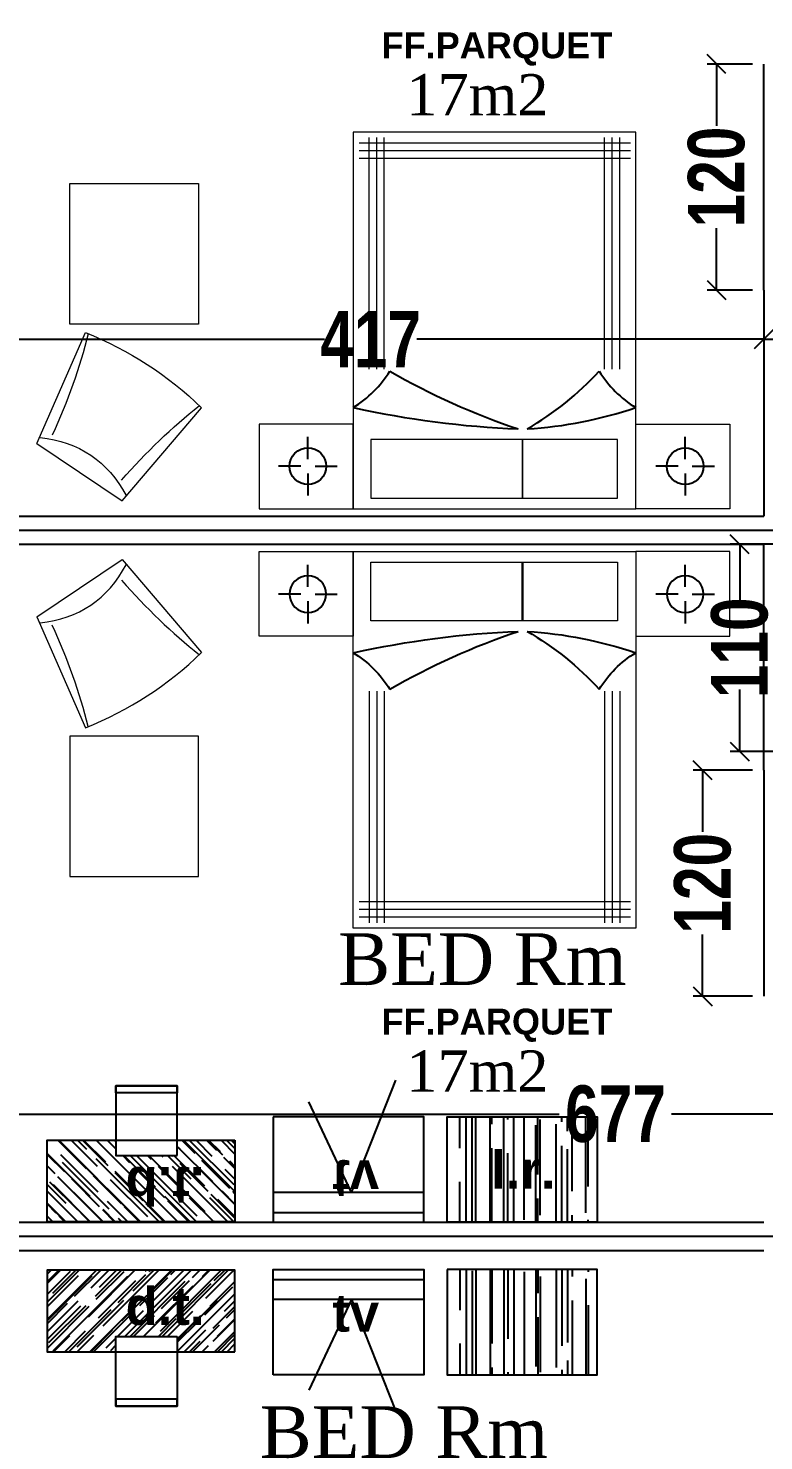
# Model space of a CAD drawing. Extents: x 285329 to 658348, y -83126 to -16980.
# Drawn here: x 358856 to 359247, y -41831 to -41081 of the extents above; entities that cross this region are included whole.
import ezdxf

# ---------------------------------------------------------------- set-up
doc = ezdxf.new("R2010")
doc.units = 0
doc.layers.get('0').update_dxf_attribs({"linetype": 'CONTINUOUS'})
doc.layers.get('DEFPOINTS').update_dxf_attribs({"color": 9, "linetype": 'CONTINUOUS'})
for name, color, linetype in [('AXIS', 1, 'CONTINUOUS'), ('col', 2, 'CONTINUOUS'), ('DOOR', 4, 'CONTINUOUS'), ('Layer3', 50, 'CONTINUOUS'), ('TEXT', 3, 'CONTINUOUS'), ('WALL', 7, 'CONTINUOUS')]:
    doc.layers.add(name, color=color, linetype=linetype)
doc.layers.add('FURN', color=126, linetype='CONTINUOUS', lineweight=9)
doc.layers.add('VIS', color=8, linetype='CONTINUOUS', lineweight=18)
doc.styles.add('CITYBLUEPRINT', font='cityb___.ttf', dxfattribs={"width": 0.8})
doc.styles.add('style2', font='romantic.ttf', dxfattribs={"height": 50})
doc.styles.add('STYLE4', font='arialbd.ttf', dxfattribs={"height": 0.2})
doc.dimstyles.new('50', dxfattribs={"dimtxt": 30, "dimasz": 10, "dimexe": 5, "dimexo": 6, "dimgap": 5, "dimtad": 0, "dimdec": 0, "dimdsep": 46, "dimtxsty": 'CITYBLUEPRINT', "dimblk1": 'OBLIQUE', "dimblk2": 'OBLIQUE', "dimsah": 1, "dimcen": 0.05, "dimdle": 0.03, "dimclre": 22, "dimclrt": 7, "dimadec": 0, "dimazin": 0, "dimtfac": 1, "dimtdec": 0, "dimtix": 1, "dimtmove": 0, "dimatfit": 3, "dimldrblk": 'OBLIQUE', "dimfxl": 1, "dimtolj": 1, "dimtzin": 0, "dimarcsym": 0})

# ---------------------------------------------------------------- blocks, each defined once
blk = doc.blocks.new('tv2')
at = {"layer": 'DOOR'}
for q in [(-170830.8730901755, 60583.73463006303), (-170842.3162486595, 60537.49184714095)]:
    blk.add_line((-170890.4001446274, 60560.21010012861), q, dxfattribs=at)
for points in [[(-170850.3606211175, 60518.61279800005), (-170906.279004103, 60518.61279800005), (-170906.279004103, 60598.61279800009), (-170850.3606211175, 60598.61279800009)], [(-170901.0948326223, 60598.61279800009), (-170890.4001446274, 60598.61279800009), (-170890.4001446274, 60518.61279800005), (-170901.0948326223, 60518.61279800005)]]:
    blk.add_lwpolyline(points, close=True, dxfattribs=at)
at = {"layer": 'DOOR', "insert": (-170893.3259446069, 60550.01146058367), "char_height": 20, "width": 203.81837, "attachment_point": 1, "rotation": 90, "style": 'STYLE4'}
blk.add_mtext('tv', dxfattribs=at)
blk = doc.blocks.new('dt')
at = {"layer": 'DOOR'}
h = blk.add_hatch(dxfattribs=at)
h.set_pattern_fill('AR-RROOF', color=256, scale=7, angle=135, style=0)
h.set_pattern_definition([(135, (-170902.4103645292, 60623.41110139574), (-15.83919189857866, 5.939696961966997), [105, -14, 35, -7]), (135, (-170911.4684023963, 60627.51939179443), (-1.633416664540924, -11.53291160115259), [21, -2.31, 42, -5.25]), (135, (-170909.0925236115, 60621.67868978184), (-29.05501763895524, 22.42235603142542), [56, -9.799999999999997, 28, -7])])
h.paths.add_polyline_path([(-170859.0547791331, 60723.16194796302), (-170902.4103645292, 60723.16194796302), (-170902.4103645292, 60623.41110139574), (-170859.0547791331, 60623.41110139574), (-170859.0547791331, 60659.94951916576), (-170867.2211337512, 60659.94951916576), (-170867.2211337512, 60692.50292349419), (-170859.0547791331, 60692.50292349418)])
h.paths.add_polyline_path([(-170898.325944607, 60660.07543142285), (-170898.325944607, 60705.13460302048), (-170867.675057033, 60705.13460302048), (-170867.675057033, 60660.07543142285)], flags=24)
for points in [[(-170859.0547791331, 60723.16194796302), (-170902.4103645292, 60723.16194796302), (-170902.4103645292, 60623.41110139572), (-170859.0547791331, 60623.41110139572)], [(-170867.2211337512, 60692.50292349418), (-170830.1494684928, 60692.50292349418), (-170830.1494684928, 60659.94951916573), (-170867.2211337512, 60659.94951916576)], [(-170830.1494684928, 60692.50292349418), (-170833.9485897324, 60692.50292349418), (-170833.9485897324, 60659.94951916573), (-170830.1494684928, 60659.94951916573)]]:
    blk.add_lwpolyline(points, close=True, dxfattribs=at)
at = {"layer": 'DOOR', "insert": (-170893.3259446069, 60665.07543142285), "char_height": 20, "width": 203.81837, "attachment_point": 1, "rotation": 90, "style": 'STYLE4'}
blk.add_mtext('d.t.', dxfattribs=at)
blk = doc.blocks.new('_Oblique')
at = {"color": 0, "lineweight": -2}
blk.add_line((-0.5, -0.5), (0.5, 0.5), dxfattribs=at)
blk = doc.blocks.new('*D2623')
at = {"layer": 'DEFPOINTS', "color": 0, "linetype": 'Continuous', "lineweight": 5, "transparency": 16777216}
for p in [(359506.9582765263, -41614.20638652927), (358829.4582765294, -41657.72777701507), (359506.9582765263, -41657.72777701507)]:
    blk.add_point(p, dxfattribs=at)
at = {"layer": 'VIS', "color": 22, "linetype": 'Continuous', "lineweight": -2, "transparency": 16777216}
for p, q in [((359506.9582765263, -41620.20638652927), (359506.9582765263, -41662.72777701507)), ((358829.4582765294, -41651.72777701507), (358829.4582765294, -41652.72777701507))]:
    blk.add_line(p, q, dxfattribs=at)
at = {"layer": 'VIS', "color": 0, "linetype": 'Continuous', "lineweight": -2, "transparency": 16777216}
for p, q in [((358829.4282765294, -41657.72777701507), (359138.3714147594, -41657.72777701507)), ((359506.9882765263, -41657.72777701507), (359198.0451382962, -41657.72777701507))]:
    blk.add_line(p, q, dxfattribs=at)
at = {"layer": 'VIS', "color": 0, "linetype": 'Continuous', "lineweight": -2, "transparency": 16777216, "xscale": 10, "yscale": 10, "zscale": 10, "rotation": 180}
blk.add_blockref('_Oblique', (358829.4582765294, -41657.72777701507), dxfattribs=at)
at = {"layer": 'VIS', "color": 0, "linetype": 'Continuous', "lineweight": -2, "transparency": 16777216, "xscale": 10, "yscale": 10, "zscale": 10}
blk.add_blockref('_Oblique', (359506.9582765263, -41657.72777701507), dxfattribs=at)
at = {"layer": 'VIS', "color": 7, "linetype": 'Continuous', "lineweight": 5, "transparency": 16777216, "insert": (359168.2082765278, -41657.72777701507), "char_height": 30, "attachment_point": 5, "style": 'CITYBLUEPRINT'}
blk.add_mtext('\\A1;677', dxfattribs=at)
blk = doc.blocks.new('BED90')
at = {"color": 1}
for p, q in [((-76122.22941432403, -175772.7006362373), (-76122.22941432403, -175760.9002943697)), ((-76125.99763683486, -175776.4688587482), (-76137.79797870242, -175776.4688587482)), ((-76118.4611918132, -175776.4688587482), (-76106.66084994562, -175776.4688587482)), ((-76122.22941432403, -175780.237081259), (-76122.22941432403, -175792.0374231266)), ((-76122.22941432401, -175973.0646981213), (-76122.22941432401, -175961.2643562537)), ((-76125.99763683486, -175976.8329206321), (-76137.79797870242, -175976.8329206321)), ((-76118.4611918132, -175976.8329206321), (-76106.66084994562, -175976.8329206321)), ((-76122.22941432401, -175980.601143143), (-76122.22941432401, -175992.4014850106))]:
    blk.add_line(p, q, dxfattribs=at)
at = {"color": 1, "extrusion": (0, 0, -1)}
blk.add_ellipse((-76122.22941432403, -175776.4688587482), major_axis=(6.886198024323672, 6.886198024323672), ratio=0.9999999999978868, start_param=3.141592653589792, end_param=9.42477796076938, dxfattribs=at)
at = {"color": 1, "extrusion": (0, 0, -0.9999999999999998)}
blk.add_ellipse((-76122.22941432401, -175976.8329206321), major_axis=(6.886198024338228, 6.886198024338228), ratio=0.9999999999936603, start_param=3.141592653587681, end_param=9.424777960767264, dxfattribs=at)
at = {"layer": 'FURN'}
for p, q in [((-76144.65054574849, -175750.5389384656), (-76099.65054575898, -175750.5389384656)), ((-76144.65054574849, -175800.5389384505), (-76144.65054574849, -175750.5389384656)), ((-76099.65054575898, -175750.5389384656), (-76099.65054575898, -175800.5389384505)), ((-76299.65054571241, -175800.5389384505), (-76099.65054575898, -175800.5389384505)), ((-76299.65054571241, -175950.5389384085), (-76299.65054571241, -175800.5389384505)), ((-76293.71449626287, -175947.817809023), (-76293.71449626287, -175803.6789639261)), ((-76289.7144962638, -175947.817809023), (-76289.7144962638, -175803.6789639261)), ((-76285.71449626473, -175947.817809023), (-76285.71449626473, -175803.6789639261)), ((-76099.65054575898, -175800.5389384505), (-76144.65054574849, -175800.5389384505)), ((-76099.65054575898, -175800.5389384505), (-76099.65054575898, -175950.5389384085)), ((-76173.8081759208, -175809.0256241753), (-76296.73680492322, -175809.0256241753)), ((-76173.8081759208, -175813.0256241743), (-76296.73680492322, -175813.0256241743)), ((-76136.43251014338, -175809.8416371574), (-76105.3195207786, -175809.8416371574)), ((-76136.43251014338, -175890.5689428049), (-76136.43251014338, -175809.8416371574)), ((-76105.3195207786, -175809.8416371574), (-76105.3195207786, -175890.5689428049)), ((-76173.8081759208, -175817.0256241734), (-76296.73680492322, -175817.0256241734)), ((-76136.43251014338, -175890.171832953), (-76105.3195207786, -175890.171832953)), ((-76136.43251014338, -175940.8991386013), (-76136.43251014338, -175890.171832953)), ((-76105.3195207786, -175890.5689428049), (-76136.43251014338, -175890.5689428049)), ((-76105.3195207786, -175890.171832953), (-76105.3195207786, -175940.8991386013)), ((-76173.8081759208, -175934.0522526863), (-76296.73680492322, -175934.0522526863)), ((-76173.8081759208, -175938.0522526854), (-76296.73680492322, -175938.0522526854)), ((-76173.8081759208, -175942.0522526845), (-76296.73680492322, -175942.0522526845)), ((-76105.3195207786, -175940.8991386013), (-76136.43251014338, -175940.8991386013)), ((-76099.65054575898, -175950.5389384085), (-76299.65054571241, -175950.5389384085)), ((-76144.65054574849, -175950.5596756115), (-76144.65054574849, -176000.5596755964)), ((-76099.65054575898, -175950.5596756115), (-76144.65054574849, -175950.5596756115)), ((-76099.65054575898, -176000.5596755964), (-76099.65054575898, -175950.5596756115)), ((-76144.65054574849, -176000.5596755964), (-76099.65054575898, -176000.5596755964))]:
    blk.add_line(p, q, dxfattribs=at)
at = {"layer": 'Layer3', "color": 1, "linetype": 'Continuous', "extrusion": (0, 0, -1)}
for centre, major_axis, ratio, start_param, end_param in [((-76202.86499021156, -175770.5935369156), (40.8665933988733, 40.8665933988733), 0.9999999999964488, 1.329084707689689, 1.80795450883409), ((-76648.69493758192, -175909.3082976823), (-358.57644988661, 358.5764498866098), 0.9999999999980104, 2.139924843680831, 2.314530027482904), ((-76498.82862994187, -176007.6567006184), (-266.0615555617716, 266.0615555617716), 0.9999999999999326, 1.83380666962929, 2.033087316013514), ((-76643.35279456864, -175824.0403703453), (-497.529753203486, 98.07285813724658), 0.6650007597741868, 3.054290061690496, 3.228895245492029), ((-76202.86499021002, -175980.4843399444), (-40.8665933983037, 40.86659339830368), 0.999999999990581, 1.333638144737672, 1.812507945879329)]:
    blk.add_ellipse(centre, major_axis=major_axis, ratio=ratio, start_param=start_param, end_param=end_param, dxfattribs=at)
at = {"layer": 'Layer3', "color": 1, "linetype": 'Continuous', "extrusion": (0, 0, -0.9999999999999999)}
blk.add_ellipse((-76449.38374564424, -175677.687178655), major_axis=(-293.4518319443081, 235.506953244943), ratio=0.6554817916170974, start_param=3.041952330396279, end_param=3.241232976780715, dxfattribs=at)
blk = doc.blocks.new('vxcv')
at = {"layer": 'FURN'}
for p, q in [((312988.4442620938, -30904.00049705187, -139.8599999999793), (313033.6013835208, -30873.44674373611, -139.8599999999793)), ((313033.6013835208, -30873.44674373611, -139.8599999999793), (313075.8823360979, -30922.95218228859, -139.8599999999793)), ((312988.4442620938, -30904.00049705187, -139.8599999999793), (313014.1613580143, -30962.86779119717, -139.8599999999793))]:
    blk.add_line(p, q, dxfattribs=at)
blk.add_lwpolyline([(313074.2674756297, -30967.3932296468), (313005.8489761566, -30967.3932296468), (313005.8489761566, -31041.93549472507), (313074.2674756297, -31041.93549472507)], close=True, dxfattribs=at)
for centre, major_axis, ratio, start_param, end_param in [((312888.9894422728, -30708.41642368131, -139.8599999999793), (-128.0566240211785, 189.345002708549), 0.4812087291139079, 2.888619904368419, 3.394565403113226), ((313103.0381990191, -30798.66306609314, -139.8599999999793), (116.9672955053639, -155.9936141912237), 0.5554791622160729, -1.432360539159465, -1.12911496533487), ((312889.6710109204, -30936.64988189769, -139.8599999999793), (94.28476202079015, -170.6626483437088), 0.5554791621773331, 1.129114965731055, 1.432360539562225), ((312722.8015654602, -30444.66502711323, -139.8599999999793), (324.1678248088829, -501.2564200671892), 0.562499999936208, -0.109670865700646, 0.1096708661090764)]:
    blk.add_ellipse(centre, major_axis=major_axis, ratio=ratio, start_param=start_param, end_param=end_param, dxfattribs=at)
blk = doc.blocks.new('*D2666')
at = {"layer": 'DEFPOINTS', "color": 0, "linetype": 'Continuous', "lineweight": 5, "transparency": 16777216}
for p in [(359246.9582765263, -41220.20638652924), (359246.9582765263, -41246.26899009085), (359311.9582765267, -41247.24026418076)]:
    blk.add_point(p, dxfattribs=at)
at = {"layer": 'VIS', "color": 22, "linetype": 'Continuous', "lineweight": -2, "transparency": 16777216}
for p, q in [((359246.9582765263, -41226.20638652924), (359246.9582765263, -41251.26899009085)), ((359311.9582765267, -41241.24026418076), (359311.9582765267, -41241.26899009085))]:
    blk.add_line(p, q, dxfattribs=at)
at = {"layer": 'VIS', "color": 0, "linetype": 'Continuous', "lineweight": -2, "transparency": 16777216}
for p, q in [((359246.9282765263, -41246.26899009085), (359257.198002554, -41246.26899009085)), ((359311.9882765267, -41246.26899009085), (359301.7185504991, -41246.26899009085))]:
    blk.add_line(p, q, dxfattribs=at)
at = {"layer": 'VIS', "color": 0, "linetype": 'Continuous', "lineweight": -2, "transparency": 16777216, "xscale": 10, "yscale": 10, "zscale": 10, "rotation": 180}
blk.add_blockref('_Oblique', (359246.9582765263, -41246.26899009085), dxfattribs=at)
at = {"layer": 'VIS', "color": 0, "linetype": 'Continuous', "lineweight": -2, "transparency": 16777216, "xscale": 10, "yscale": 10, "zscale": 10}
blk.add_blockref('_Oblique', (359311.9582765267, -41246.26899009085), dxfattribs=at)
at = {"layer": 'VIS', "color": 7, "linetype": 'Continuous', "lineweight": 5, "transparency": 16777216, "insert": (359279.4582765265, -41246.26899009085), "char_height": 30, "attachment_point": 5, "style": 'CITYBLUEPRINT'}
blk.add_mtext('\\A1;65', dxfattribs=at)
blk = doc.blocks.new('*D2667')
at = {"layer": 'DEFPOINTS', "color": 0, "linetype": 'Continuous', "lineweight": 5, "transparency": 16777216}
for p in [(359246.9582765263, -41220.20638652924), (358829.4582765295, -41246.26899009085), (358829.4582765295, -41250.7218393882)]:
    blk.add_point(p, dxfattribs=at)
at = {"layer": 'VIS', "color": 22, "linetype": 'Continuous', "lineweight": -2, "transparency": 16777216}
for p, q in [((359246.9582765263, -41226.20638652924), (359246.9582765263, -41251.26899009085)), ((358829.4582765295, -41244.7218393882), (358829.4582765295, -41241.26899009085))]:
    blk.add_line(p, q, dxfattribs=at)
at = {"layer": 'VIS', "color": 0, "linetype": 'Continuous', "lineweight": -2, "transparency": 16777216}
for p, q in [((358829.4282765295, -41246.26899009085), (359013.7362964532, -41246.26899009085)), ((359246.9882765263, -41246.26899009085), (359062.6802566026, -41246.26899009085))]:
    blk.add_line(p, q, dxfattribs=at)
at = {"layer": 'VIS', "color": 0, "linetype": 'Continuous', "lineweight": -2, "transparency": 16777216, "xscale": 10, "yscale": 10, "zscale": 10, "rotation": 180}
blk.add_blockref('_Oblique', (358829.4582765295, -41246.26899009085), dxfattribs=at)
at = {"layer": 'VIS', "color": 0, "linetype": 'Continuous', "lineweight": -2, "transparency": 16777216, "xscale": 10, "yscale": 10, "zscale": 10}
blk.add_blockref('_Oblique', (359246.9582765263, -41246.26899009085), dxfattribs=at)
at = {"layer": 'VIS', "color": 7, "linetype": 'Continuous', "lineweight": 5, "transparency": 16777216, "insert": (359038.2082765279, -41246.26899009085), "char_height": 30, "attachment_point": 5, "style": 'CITYBLUEPRINT'}
blk.add_mtext('\\A1;417', dxfattribs=at)
blk = doc.blocks.new('*D2749')
at = {"layer": 'DEFPOINTS', "color": 0, "linetype": 'Continuous', "lineweight": 5, "transparency": 16777216}
for p in [(359234.19957288, -41355.20638652962), (359321.9582765263, -41355.20638652962), (359321.9582765263, -41465.20638652932)]:
    blk.add_point(p, dxfattribs=at)
at = {"layer": 'VIS', "color": 22, "linetype": 'Continuous', "lineweight": -2, "transparency": 16777216}
for p, q in [((359315.9582765263, -41355.20638652962), (359229.19957288, -41355.20638652962)), ((359315.9582765263, -41465.20638652932), (359229.19957288, -41465.20638652932))]:
    blk.add_line(p, q, dxfattribs=at)
at = {"layer": 'VIS', "color": 0, "linetype": 'Continuous', "lineweight": -2, "transparency": 16777216}
for p, q in [((359234.19957288, -41355.17638652962), (359234.19957288, -41388.03577631776)), ((359234.19957288, -41465.23638652932), (359234.19957288, -41432.37699674118))]:
    blk.add_line(p, q, dxfattribs=at)
at = {"layer": 'VIS', "color": 0, "linetype": 'Continuous', "lineweight": -2, "transparency": 16777216, "xscale": 10, "yscale": 10, "zscale": 10}
for p, rotation in [((359234.19957288, -41355.20638652962), 90), ((359234.19957288, -41465.20638652932), 270)]:
    blk.add_blockref('_Oblique', p, dxfattribs=dict(at, rotation=rotation))
at = {"layer": 'VIS', "color": 7, "linetype": 'Continuous', "lineweight": 5, "transparency": 16777216, "insert": (359234.19957288, -41410.20638652941), "char_height": 30, "attachment_point": 5, "rotation": 90, "style": 'CITYBLUEPRINT'}
blk.add_mtext('\\A1;110', dxfattribs=at)
blk = doc.blocks.new('*D2750')
at = {"layer": 'DEFPOINTS', "color": 0, "linetype": 'Continuous', "lineweight": 5, "transparency": 16777216}
for p in [(359246.9582765261, -41475.20638652931), (359214.5128021972, -41595.20638652933), (359246.9582765261, -41595.20638652933)]:
    blk.add_point(p, dxfattribs=at)
at = {"layer": 'VIS', "color": 22, "linetype": 'Continuous', "lineweight": -2, "transparency": 16777216}
for p, q in [((359240.9582765261, -41475.20638652931), (359209.5128021972, -41475.20638652931)), ((359240.9582765261, -41595.20638652933), (359209.5128021972, -41595.20638652933))]:
    blk.add_line(p, q, dxfattribs=at)
at = {"layer": 'VIS', "color": 0, "linetype": 'Continuous', "lineweight": -2, "transparency": 16777216}
for p, q in [((359214.5128021972, -41475.17638652931), (359214.5128021972, -41507.96977382696)), ((359214.5128021972, -41595.23638652933), (359214.5128021972, -41562.44299923169))]:
    blk.add_line(p, q, dxfattribs=at)
at = {"layer": 'VIS', "color": 0, "linetype": 'Continuous', "lineweight": -2, "transparency": 16777216, "xscale": 10, "yscale": 10, "zscale": 10}
for p, rotation in [((359214.5128021972, -41475.20638652931), 90), ((359214.5128021972, -41595.20638652933), 270)]:
    blk.add_blockref('_Oblique', p, dxfattribs=dict(at, rotation=rotation))
at = {"layer": 'VIS', "color": 7, "linetype": 'Continuous', "lineweight": 5, "transparency": 16777216, "insert": (359214.5128021972, -41535.20638652927), "char_height": 30, "attachment_point": 5, "rotation": 90, "style": 'CITYBLUEPRINT'}
blk.add_mtext('\\A1;120', dxfattribs=at)
blk = doc.blocks.new('*D2751')
at = {"layer": 'DEFPOINTS', "color": 0, "linetype": 'Continuous', "lineweight": 5, "transparency": 16777216}
for p in [(359221.8557478021, -41100.20638652924), (359246.9582765261, -41100.20638652924), (359246.9582765261, -41220.20638652924)]:
    blk.add_point(p, dxfattribs=at)
at = {"layer": 'VIS', "color": 22, "linetype": 'Continuous', "lineweight": -2, "transparency": 16777216}
for p, q in [((359240.9582765261, -41100.20638652924), (359216.8557478021, -41100.20638652924)), ((359240.9582765261, -41220.20638652924), (359216.8557478021, -41220.20638652924))]:
    blk.add_line(p, q, dxfattribs=at)
at = {"layer": 'VIS', "color": 0, "linetype": 'Continuous', "lineweight": -2, "transparency": 16777216}
for p, q in [((359221.8557478021, -41100.17638652924), (359221.8557478021, -41132.96977382687)), ((359221.8557478021, -41220.23638652924), (359221.8557478021, -41187.4429992316))]:
    blk.add_line(p, q, dxfattribs=at)
at = {"layer": 'VIS', "color": 0, "linetype": 'Continuous', "lineweight": -2, "transparency": 16777216, "xscale": 10, "yscale": 10, "zscale": 10}
for p, rotation in [((359221.8557478021, -41100.20638652924), 90), ((359221.8557478021, -41220.20638652924), 270)]:
    blk.add_blockref('_Oblique', p, dxfattribs=dict(at, rotation=rotation))
at = {"layer": 'VIS', "color": 7, "linetype": 'Continuous', "lineweight": 5, "transparency": 16777216, "insert": (359221.8557478021, -41160.20638652918), "char_height": 30, "attachment_point": 5, "rotation": 90, "style": 'CITYBLUEPRINT'}
blk.add_mtext('\\A1;120', dxfattribs=at)

msp = doc.modelspace()

# ---------------------------------------------------------------- hatches: boundary and pattern name
at = {"layer": 'AXIS'}
h = msp.add_hatch(dxfattribs=at)
h.set_pattern_fill('AR-RROOF', color=256, scale=0.5, angle=-90.00000000000001, style=0)
h.set_pattern_definition([(90, (379777.175608699, -328085.0486923291), (12.69999999999999, 27.94), [190.5, -25.4, 63.5, -12.7]), (90, (379783.5256086992, -328068.1576923291), (16.891, -12.69999999999999), [38.1, -4.190999999999998, 76.2, -9.525]), (90, (379787.9706086991, -328078.6986923292), (8.508999999999986, 66.04), [101.6, -17.78, 50.8, -12.7])])
h.paths.add_polyline_path([(359158.5448165083, -41659.28800354394), (359158.5448165083, -41715.20638652928), (359078.8588440589, -41715.20638652928), (359078.8588440589, -41659.28800354394)])
h = msp.add_hatch(dxfattribs=at)
h.set_pattern_fill('AR-RROOF', color=256, scale=0.5, angle=-90.00000000000001, style=0)
h.set_pattern_definition([(270, (379777.175608699, 244629.5095737506), (12.69999999999999, -27.94), [190.5, -25.4, 63.5, -12.7]), (270, (379783.5256086992, 244612.6185737506), (16.891, 12.69999999999999), [38.1, -4.190999999999998, 76.2, -9.525]), (270, (379787.9706086991, 244623.1595737506), (8.508999999999986, -66.04), [101.6, -17.78, 50.8, -12.7])])
h.paths.add_polyline_path([(359158.5448165083, -41796.25111503451), (359158.5448165083, -41740.33273204917), (359078.8588440589, -41740.33273204917), (359078.8588440589, -41796.25111503451)])
at = {"layer": 'VIS', "linetype": 'Continuous', "lineweight": 5}
h = msp.add_hatch(dxfattribs=at)
h.set_pattern_fill('ANSI37', color=256, scale=10, angle=45)
h.set_pattern_definition([(90, (45554.06216365948, -10494.20968663041), (-31.75, 5.3e-15), []), (180, (45554.06216365948, -10494.20968663041), (-5.3e-15, -31.75), [])])
edge = h.paths.add_edge_path()
edge.add_line((359291.9351546786, -39546.08132151574), (359495.5605188328, -39544.77897933281))
edge.add_line((359495.5605188328, -39544.77897933281), (359495.5605188328, -39560.51244355732))
edge.add_line((359495.5605188328, -39560.51244355732), (359912.5832504898, -39560.77718395249))
edge.add_line((359912.5832504898, -39560.77718395248), (359912.5832504884, -39680.80833603888))
edge.add_line((359912.5832504884, -39680.8083360389), (359672.2345023476, -39680.80833603884))
edge.add_line((359672.2345023476, -39680.80833603884), (359672.2345023475, -42439.63843490228))
edge.add_line((359672.2345023475, -42439.63843490228), (359521.9582765273, -42438.42241071579))
edge.add_line((359521.9582765273, -42438.42241071579), (359521.9582765265, -40969.99036234277))
edge.add_line((359521.9582765265, -40969.99036234277), (358854.3774193894, -40971.20638652929))
edge.add_line((358854.3774193894, -40971.20638652929), (358851.458276528, -40793.12591965358))
edge.add_line((358851.458276528, -40793.12591965358), (359524.0946163191, -40793.12591965358))
edge.add_line((359524.0946163191, -40793.12591965358), (359520.8901066297, -39680.8083360376))
edge.add_line((359520.8901066297, -39680.80833603759), (359293.0033245754, -39680.80833603765))
edge.add_line((359293.0033245754, -39680.80833603765), (359291.2206029704, -39546.08589162828))

# ---------------------------------------------------------------- linework, layer by layer
at = {"layer": 'AXIS'}
for p, q in [((359246.9582765261, -41220.20638652924), (359246.9582765261, -41100.20638652924)), ((358473.108494737, -41347.70638652929), (360818.4757820754, -41347.70638652929)), ((359246.9582765261, -41475.20638652931), (359246.9582765261, -41595.20638652933)), ((360803.8104104224, -41722.70322680619), (358462.2230662266, -41722.70322680176))]:
    msp.add_line(p, q, dxfattribs=at)
at = {"layer": 'DOOR'}
for points in [[(359078.8588440589, -41715.20638652928), (359078.8588440589, -41659.28800354394), (359158.5448165083, -41659.28800354394), (359158.5448165083, -41715.20638652928)], [(359078.8588440589, -41740.33273204917), (359078.8588440589, -41796.25111503451), (359158.5448165083, -41796.25111503451), (359158.5448165083, -41740.33273204917)]]:
    msp.add_lwpolyline(points, close=True, dxfattribs=at)
at = {"layer": 'WALL', "ltscale": 3}
for p, q in [((359246.9582765261, -41220.20638652924), (359246.958276526, -41340.20638652962)), ((358839.4582765255, -41340.20638652962), (359246.958276526, -41340.20638653042)), ((358839.4582765255, -41355.20638652962), (359246.958276526, -41355.20638652961)), ((359246.9582765261, -41475.20638652931), (359246.958276526, -41355.20638652893)), ((358843.4582765267, -41715.20638652928), (359246.9582765265, -41715.20638655278)), ((358866.4582765267, -41715.20638652928), (359246.9582765267, -41715.20638652928)), ((358843.4582765267, -41730.20638652928), (359246.9582765265, -41730.20638652928)), ((358866.4582765267, -41730.20638652928), (359246.9582765265, -41730.20638652928))]:
    msp.add_line(p, q, dxfattribs=at)

# ---------------------------------------------------------------- block references
at = {"color": 1, "xscale": -1, "rotation": 90.0000000000467}
msp.add_blockref('BED90', (183228.4124710972, -117436.0096303946), dxfattribs=at)
at = {"color": 1, "rotation": 90}
msp.add_blockref('BED90', (183228.4124710352, 34740.59685719268), dxfattribs=at)
at = {"layer": 'col', "xscale": -1, "rotation": 270}
for name, p in [('tv2', (298467.8296294527, 129191.0726175735)), ('dt', (298242.9663179937, 129187.4585078542))]:
    msp.add_blockref(name, p, dxfattribs=at)
at = {"layer": 'col', "rotation": 270}
for name, p in [('dt', (298242.9663179937, -212642.9976264327)), ('tv2', (298467.8296294527, -212646.611736152))]:
    msp.add_blockref(name, p, dxfattribs=at)
at = {"layer": 'VIS', "linetype": 'Continuous', "lineweight": 5, "xscale": -1, "rotation": 180}
msp.add_blockref('vxcv', (45872.53477188016, -72205.6559335242), dxfattribs=at)
at = {"layer": 'VIS', "linetype": 'Continuous', "lineweight": 5}
msp.add_blockref('vxcv', (45872.53477163601, -10489.75684201092), dxfattribs=at)

# ---------------------------------------------------------------- texts
at = {"layer": 'DOOR', "insert": (359136.3418448882, -41697.38544329703), "char_height": 20, "width": 203.81837, "attachment_point": 9, "style": 'STYLE4'}
msp.add_mtext('l.r.', dxfattribs=at)
at = {"layer": 'TEXT'}
for s, insert, char_height, width, attachment_point, style in [('FF.PARQUET', (359043.9116910268, -41083.40737167596), 13.73878622564026, 148.7202490784302, 1, 'STYLE4'), ('17m2', (359132.6123486414, -41105.56204115567), 21.952, 364.57448, 3, 'style2'), ('BED Rm', (359174.0824994423, -41589.30699231477), 27.44, 455.7180999999998, 9, 'style2'), ('FF.PARQUET', (359043.9116910268, -41601.76782369339), 13.73878622564026, 148.7202490784302, 1, 'STYLE4'), ('17m2', (359132.6123486414, -41623.92249317311), 21.952, 364.57448, 3, 'style2'), ('BED Rm', (359132.3879546095, -41840.46518417514), 27.44, 455.7180999999998, 9, 'style2')]:
    msp.add_mtext(s, dxfattribs=dict(at, insert=insert, char_height=char_height, width=width, attachment_point=attachment_point, style=style))

# ---------------------------------------------------------------- dimensions: what is measured, and where the dimension line sits
at = {"layer": 'VIS', "linetype": 'Continuous', "lineweight": 5}
for base, p1, p2, picture, middle in [((359221.8557478021, -41100.20638652924), (359246.9582765261, -41220.20638652924), (359246.9582765261, -41100.20638652924), '*D2751', (359221.8557478021, -41160.20638652918)), ((359234.19957288, -41355.20638652962), (359321.9582765263, -41465.20638652932), (359321.9582765263, -41355.20638652962), '*D2749', (359234.19957288, -41410.20638652941)), ((359214.5128021972, -41595.20638652933), (359246.9582765261, -41475.20638652931), (359246.9582765261, -41595.20638652933), '*D2750', (359214.5128021972, -41535.20638652927))]:
    dim = msp.add_linear_dim(base=base, p1=p1, p2=p2, angle=90, dimstyle='50', dxfattribs=at)
    dim.commit()
    dim.dimension.update_dxf_attribs({"geometry": picture, "text_midpoint": middle})
for base, p1, p2, picture, middle in [((358829.4582765295, -41246.26899009085), (359246.9582765263, -41220.20638652924), (358829.4582765295, -41250.7218393882), '*D2667', (359038.2082765279, -41246.26899009085)), ((359246.9582765263, -41246.26899009085), (359311.9582765267, -41247.24026418076), (359246.9582765263, -41220.20638652924), '*D2666', (359279.4582765265, -41246.26899009085)), ((359506.9582765263, -41657.72777701507), (358829.4582765294, -41657.72777701507), (359506.9582765263, -41614.20638652927), '*D2623', (359168.2082765278, -41657.72777701507))]:
    dim = msp.add_linear_dim(base=base, p1=p1, p2=p2, dimstyle='50', override={"dimtmove": 1}, dxfattribs=at)
    dim.commit()
    dim.dimension.update_dxf_attribs({"geometry": picture, "text_midpoint": middle})

doc.saveas('drawing.dxf')
